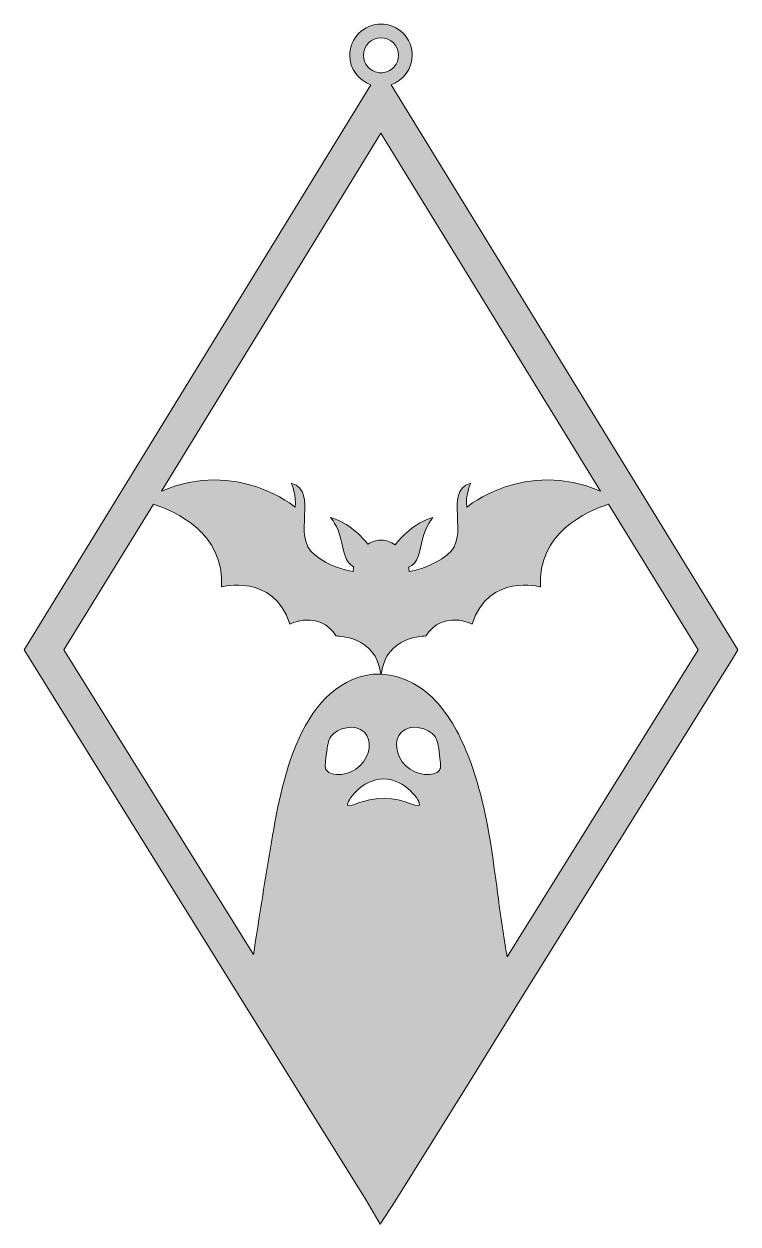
# Model space of a CAD drawing. Extents: x 689 to 2312, y -2864 to -135.
import ezdxf

# ---------------------------------------------------------------- set-up
doc = ezdxf.new("R2010")
doc.units = 0
doc.header["$MEASUREMENT"] = 0
doc.layers.add('Layer 1', color=7, linetype='Continuous')

msp = doc.modelspace()

# ---------------------------------------------------------------- hatches: boundary and pattern name
at = {"layer": 'Layer 1', "true_color": 0x6870b5}
h = msp.add_hatch(color=173, dxfattribs=at)
h.dxf.hatch_style = 2
edge = h.paths.add_edge_path()
edge.add_spline(control_points=[(1523.5, -273.4), (1551.4, -263.9), (1571.4, -237.5), (1571.4, -206.3), (1571.4, -167.1), (1539.6, -135.3), (1500.4, -135.3), (1461.2, -135.3), (1429.4, -167.1), (1429.4, -206.3), (1429.4, -237.5), (1449.4, -263.9), (1477.4, -273.4), (1477.4, -273.4), (688.9, -1558.7), (688.9, -1558.7), (688.9, -1558.7), (1191.4, -2367), (1191.4, -2367), (1191.4, -2367), (1361.7, -2641), (1361.7, -2641), (1361.7, -2641), (1466.8, -2810.1), (1466.8, -2810.1), (1466.8, -2810.1), (1498.2, -2864.2), (1498.2, -2864.2), (1498.2, -2864.2), (1532.6, -2812.5), (1532.6, -2812.5), (1532.6, -2812.5), (1700.6, -2542.3), (1700.6, -2542.3), (1700.6, -2542.3), (1811.1, -2364.6), (1811.1, -2364.6), (1811.1, -2364.6), (2299.4, -1579), (2299.4, -1579), (2299.4, -1579), (2312, -1558.7), (2312, -1558.7), (2312, -1558.7), (1523.5, -273.4), (1523.5, -273.4)], knot_values=[0, 0, 0, 0, 1, 1, 1, 2, 2, 2, 3, 3, 3, 4, 4, 4, 5, 5, 5, 6, 6, 6, 7, 7, 7, 8, 8, 8, 9, 9, 9, 10, 10, 10, 11, 11, 11, 12, 12, 12, 13, 13, 13, 14, 14, 14, 15, 15, 15, 15], degree=3, periodic=1)
edge = h.paths.add_edge_path()
edge.add_spline(control_points=[(1460.6, -206.3), (1460.6, -184.2), (1478.4, -166.4), (1500.4, -166.4), (1522.5, -166.4), (1540.3, -184.2), (1540.3, -206.3), (1540.3, -226.2), (1525.6, -242.9), (1506.4, -245.6), (1504.4, -246), (1502.4, -246.2), (1500.4, -246.2), (1498.4, -246.2), (1496.4, -246), (1494.4, -245.6), (1475.3, -242.9), (1460.6, -226.2), (1460.6, -206.3)], knot_values=[0, 0, 0, 0, 1, 1, 1, 2, 2, 2, 3, 3, 3, 4, 4, 4, 5, 5, 5, 6, 6, 6, 6], degree=3, periodic=1)
edge = h.paths.add_edge_path()
edge.add_spline(control_points=[(1500.4, -383.7), (1500.4, -383.7), (1999.6, -1197.3), (1999.6, -1197.3), (1827.4, -1123.2), (1695.5, -1234.2), (1695.5, -1234.2), (1691.5, -1209.1), (1704.3, -1179.3), (1704.3, -1179.3), (1639.4, -1199.2), (1706.3, -1300), (1650.9, -1342.6), (1618.3, -1367.7), (1585.7, -1377), (1564.3, -1380.5), (1564.1, -1377), (1563.8, -1373.6), (1563.2, -1370.2), (1585, -1364.5), (1589, -1332.7), (1594.9, -1306.6), (1601.5, -1277.6), (1618.5, -1257.6), (1618.5, -1257.6), (1575.8, -1269.2), (1545.1, -1303.6), (1532.8, -1319.4), (1523.3, -1312.9), (1512.4, -1309.2), (1500.7, -1309.2), (1489.8, -1309.2), (1479.5, -1312.4), (1470.5, -1318.2), (1457.6, -1301.9), (1427.3, -1268.9), (1385.7, -1257.6), (1385.7, -1257.6), (1402.7, -1277.6), (1409.3, -1306.6), (1415, -1331.6), (1418.9, -1361.8), (1438.3, -1369.4), (1437.7, -1373), (1437.3, -1376.8), (1437.2, -1380.6), (1415.8, -1377.2), (1382.8, -1367.9), (1350, -1342.6), (1294.6, -1300), (1361.5, -1199.2), (1296.6, -1179.3), (1296.6, -1179.3), (1309.3, -1209.1), (1305.4, -1234.2), (1305.4, -1234.2), (1173.5, -1123.2), (1001.3, -1197.3), (1001.3, -1197.3), (1500.4, -383.7), (1500.4, -383.7)], knot_values=[0, 0, 0, 0, 1, 1, 1, 2, 2, 2, 3, 3, 3, 4, 4, 4, 5, 5, 5, 6, 6, 6, 7, 7, 7, 8, 8, 8, 9, 9, 9, 10, 10, 10, 11, 11, 11, 12, 12, 12, 13, 13, 13, 14, 14, 14, 15, 15, 15, 16, 16, 16, 17, 17, 17, 18, 18, 18, 19, 19, 19, 20, 20, 20, 20], degree=3, periodic=1)
edge = h.paths.add_edge_path()
edge.add_spline(control_points=[(1244.7, -2036.4), (1232.7, -2108.2), (1221.7, -2179.8), (1210.4, -2251.1), (1210.4, -2251.1), (779.8, -1558.4), (779.8, -1558.4), (779.8, -1558.4), (982.9, -1227.3), (982.9, -1227.3), (1034.7, -1243.7), (1144.2, -1292.9), (1138.1, -1415.5), (1138.1, -1415.5), (1255.2, -1382.8), (1293.4, -1499.9), (1293.4, -1499.9), (1358.7, -1466.4), (1398.6, -1527), (1398.6, -1527), (1489.9, -1525.5), (1500, -1613.8), (1488.3, -1613.3), (1476.6, -1614.2), (1465.1, -1616.9), (1300.1, -1654.2), (1267.3, -1900.8), (1244.7, -2036.4)], knot_values=[0, 0, 0, 0, 1, 1, 1, 2, 2, 2, 3, 3, 3, 4, 4, 4, 5, 5, 5, 6, 6, 6, 7, 7, 7, 8, 8, 8, 9, 9, 9, 9], degree=3, periodic=1)
edge = h.paths.add_edge_path()
edge.add_spline(control_points=[(1376.3, -1832.2), (1372.3, -1826.7), (1373.5, -1817.1), (1376, -1797.8), (1378.9, -1775.2), (1380.4, -1763.8), (1386.3, -1755.8), (1401.3, -1735.6), (1442.3, -1725.4), (1462.7, -1745.8), (1481, -1764.1), (1476.5, -1798.4), (1452.7, -1822.3), (1429.4, -1845.5), (1387.4, -1847.3), (1376.3, -1832.2)], knot_values=[0, 0, 0, 0, 1, 1, 1, 2, 2, 2, 3, 3, 3, 4, 4, 4, 5, 5, 5, 5], degree=3, periodic=1)
edge = h.paths.add_edge_path()
edge.add_spline(control_points=[(1587.4, -1912.3), (1583.3, -1918.9), (1556, -1896.7), (1507.4, -1896.4), (1457.5, -1896.1), (1429.3, -1919), (1425.1, -1912.3), (1419.7, -1903.8), (1457.1, -1851.9), (1506.2, -1852), (1555.3, -1852), (1592.7, -1903.9), (1587.4, -1912.3)], knot_values=[0, 0, 0, 0, 1, 1, 1, 2, 2, 2, 3, 3, 3, 4, 4, 4, 4], degree=3, periodic=1)
edge = h.paths.add_edge_path()
edge.add_spline(control_points=[(1633.3, -1832.2), (1622.1, -1847.3), (1580.2, -1845.5), (1556.9, -1822.3), (1533, -1798.4), (1528.6, -1764.1), (1546.9, -1745.8), (1567.2, -1725.4), (1608.3, -1735.6), (1623.3, -1755.8), (1629.2, -1763.8), (1630.6, -1775.2), (1633.6, -1797.8), (1636.1, -1817.1), (1637.3, -1826.7), (1633.3, -1832.2)], knot_values=[0, 0, 0, 0, 1, 1, 1, 2, 2, 2, 3, 3, 3, 4, 4, 4, 5, 5, 5, 5], degree=3, periodic=1)
edge = h.paths.add_edge_path()
edge.add_spline(control_points=[(1787.3, -2256.3), (1786.6, -2252.6), (1785.9, -2248.9), (1785.2, -2245.1), (1757.1, -2087.1), (1753.5, -1921.8), (1688.4, -1775.1), (1668.3, -1729.8), (1641.8, -1686.2), (1603.4, -1654.9), (1574.5, -1631.3), (1537.9, -1615.5), (1500.9, -1613.8), (1510.9, -1525.5), (1602.3, -1527), (1602.3, -1527), (1642.1, -1466.4), (1707.5, -1499.9), (1707.5, -1499.9), (1745.7, -1382.8), (1862.8, -1415.5), (1862.8, -1415.5), (1856.7, -1292.9), (1966.2, -1243.7), (2018, -1227.3), (2018, -1227.3), (2221.1, -1558.4), (2221.1, -1558.4), (2221.1, -1558.4), (1787.3, -2256.3), (1787.3, -2256.3)], knot_values=[0, 0, 0, 0, 1, 1, 1, 2, 2, 2, 3, 3, 3, 4, 4, 4, 5, 5, 5, 6, 6, 6, 7, 7, 7, 8, 8, 8, 9, 9, 9, 10, 10, 10, 10], degree=3, periodic=1)

# ---------------------------------------------------------------- linework, layer by layer
at = {"layer": 'Layer 1', "lineweight": 0}
for points, knots in [([(1523.5, -273.4), (1551.4, -263.9), (1571.4, -237.5), (1571.4, -206.3), (1571.4, -167.1), (1539.6, -135.3), (1500.4, -135.3), (1461.2, -135.3), (1429.4, -167.1), (1429.4, -206.3), (1429.4, -237.5), (1449.4, -263.9), (1477.4, -273.4), (1477.4, -273.4), (688.9, -1558.7), (688.9, -1558.7), (688.9, -1558.7), (1191.4, -2367), (1191.4, -2367), (1191.4, -2367), (1361.7, -2641), (1361.7, -2641), (1361.7, -2641), (1466.8, -2810.1), (1466.8, -2810.1), (1466.8, -2810.1), (1498.2, -2864.2), (1498.2, -2864.2), (1498.2, -2864.2), (1532.6, -2812.5), (1532.6, -2812.5), (1532.6, -2812.5), (1700.6, -2542.3), (1700.6, -2542.3), (1700.6, -2542.3), (1811.1, -2364.6), (1811.1, -2364.6), (1811.1, -2364.6), (2299.4, -1579), (2299.4, -1579), (2299.4, -1579), (2312, -1558.7), (2312, -1558.7), (2312, -1558.7), (1523.5, -273.4), (1523.5, -273.4)], [0, 0, 0, 0, 1, 1, 1, 2, 2, 2, 3, 3, 3, 4, 4, 4, 5, 5, 5, 6, 6, 6, 7, 7, 7, 8, 8, 8, 9, 9, 9, 10, 10, 10, 11, 11, 11, 12, 12, 12, 13, 13, 13, 14, 14, 14, 15, 15, 15, 15]), ([(1460.6, -206.3), (1460.6, -184.2), (1478.4, -166.4), (1500.4, -166.4), (1522.5, -166.4), (1540.3, -184.2), (1540.3, -206.3), (1540.3, -226.2), (1525.6, -242.9), (1506.4, -245.6), (1504.4, -246), (1502.4, -246.2), (1500.4, -246.2), (1498.4, -246.2), (1496.4, -246), (1494.4, -245.6), (1475.3, -242.9), (1460.6, -226.2), (1460.6, -206.3)], [0, 0, 0, 0, 1, 1, 1, 2, 2, 2, 3, 3, 3, 4, 4, 4, 5, 5, 5, 6, 6, 6, 6]), ([(1500.4, -383.7), (1500.4, -383.7), (1999.6, -1197.3), (1999.6, -1197.3), (1827.4, -1123.2), (1695.5, -1234.2), (1695.5, -1234.2), (1691.5, -1209.1), (1704.3, -1179.3), (1704.3, -1179.3), (1639.4, -1199.2), (1706.3, -1300), (1650.9, -1342.6), (1618.3, -1367.7), (1585.7, -1377), (1564.3, -1380.5), (1564.1, -1377), (1563.8, -1373.6), (1563.2, -1370.2), (1585, -1364.5), (1589, -1332.7), (1594.9, -1306.6), (1601.5, -1277.6), (1618.5, -1257.6), (1618.5, -1257.6), (1575.8, -1269.2), (1545.1, -1303.6), (1532.8, -1319.4), (1523.3, -1312.9), (1512.4, -1309.2), (1500.7, -1309.2), (1489.8, -1309.2), (1479.5, -1312.4), (1470.5, -1318.2), (1457.6, -1301.9), (1427.3, -1268.9), (1385.7, -1257.6), (1385.7, -1257.6), (1402.7, -1277.6), (1409.3, -1306.6), (1415, -1331.6), (1418.9, -1361.8), (1438.3, -1369.4), (1437.7, -1373), (1437.3, -1376.8), (1437.2, -1380.6), (1415.8, -1377.2), (1382.8, -1367.9), (1350, -1342.6), (1294.6, -1300), (1361.5, -1199.2), (1296.6, -1179.3), (1296.6, -1179.3), (1309.3, -1209.1), (1305.4, -1234.2), (1305.4, -1234.2), (1173.5, -1123.2), (1001.3, -1197.3), (1001.3, -1197.3), (1500.4, -383.7), (1500.4, -383.7)], [0, 0, 0, 0, 1, 1, 1, 2, 2, 2, 3, 3, 3, 4, 4, 4, 5, 5, 5, 6, 6, 6, 7, 7, 7, 8, 8, 8, 9, 9, 9, 10, 10, 10, 11, 11, 11, 12, 12, 12, 13, 13, 13, 14, 14, 14, 15, 15, 15, 16, 16, 16, 17, 17, 17, 18, 18, 18, 19, 19, 19, 20, 20, 20, 20]), ([(1244.7, -2036.4), (1232.7, -2108.2), (1221.7, -2179.8), (1210.4, -2251.1), (1210.4, -2251.1), (779.8, -1558.4), (779.8, -1558.4), (779.8, -1558.4), (982.9, -1227.3), (982.9, -1227.3), (1034.7, -1243.7), (1144.2, -1292.9), (1138.1, -1415.5), (1138.1, -1415.5), (1255.2, -1382.8), (1293.4, -1499.9), (1293.4, -1499.9), (1358.7, -1466.4), (1398.6, -1527), (1398.6, -1527), (1489.9, -1525.5), (1500, -1613.8), (1488.3, -1613.3), (1476.6, -1614.2), (1465.1, -1616.9), (1300.1, -1654.2), (1267.3, -1900.8), (1244.7, -2036.4)], [0, 0, 0, 0, 1, 1, 1, 2, 2, 2, 3, 3, 3, 4, 4, 4, 5, 5, 5, 6, 6, 6, 7, 7, 7, 8, 8, 8, 9, 9, 9, 9]), ([(1787.3, -2256.3), (1786.6, -2252.6), (1785.9, -2248.9), (1785.2, -2245.1), (1757.1, -2087.1), (1753.5, -1921.8), (1688.4, -1775.1), (1668.3, -1729.8), (1641.8, -1686.2), (1603.4, -1654.9), (1574.5, -1631.3), (1537.9, -1615.5), (1500.9, -1613.8), (1510.9, -1525.5), (1602.3, -1527), (1602.3, -1527), (1642.1, -1466.4), (1707.5, -1499.9), (1707.5, -1499.9), (1745.7, -1382.8), (1862.8, -1415.5), (1862.8, -1415.5), (1856.7, -1292.9), (1966.2, -1243.7), (2018, -1227.3), (2018, -1227.3), (2221.1, -1558.4), (2221.1, -1558.4), (2221.1, -1558.4), (1787.3, -2256.3), (1787.3, -2256.3)], [0, 0, 0, 0, 1, 1, 1, 2, 2, 2, 3, 3, 3, 4, 4, 4, 5, 5, 5, 6, 6, 6, 7, 7, 7, 8, 8, 8, 9, 9, 9, 10, 10, 10, 10]), ([(1376.3, -1832.2), (1372.3, -1826.7), (1373.5, -1817.1), (1376, -1797.8), (1378.9, -1775.2), (1380.4, -1763.8), (1386.3, -1755.8), (1401.3, -1735.6), (1442.3, -1725.4), (1462.7, -1745.8), (1481, -1764.1), (1476.5, -1798.4), (1452.7, -1822.3), (1429.4, -1845.5), (1387.4, -1847.3), (1376.3, -1832.2)], [0, 0, 0, 0, 1, 1, 1, 2, 2, 2, 3, 3, 3, 4, 4, 4, 5, 5, 5, 5]), ([(1633.3, -1832.2), (1622.1, -1847.3), (1580.2, -1845.5), (1556.9, -1822.3), (1533, -1798.4), (1528.6, -1764.1), (1546.9, -1745.8), (1567.2, -1725.4), (1608.3, -1735.6), (1623.3, -1755.8), (1629.2, -1763.8), (1630.6, -1775.2), (1633.6, -1797.8), (1636.1, -1817.1), (1637.3, -1826.7), (1633.3, -1832.2)], [0, 0, 0, 0, 1, 1, 1, 2, 2, 2, 3, 3, 3, 4, 4, 4, 5, 5, 5, 5]), ([(1587.4, -1912.3), (1583.3, -1918.9), (1556, -1896.7), (1507.4, -1896.4), (1457.5, -1896.1), (1429.3, -1919), (1425.1, -1912.3), (1419.7, -1903.8), (1457.1, -1851.9), (1506.2, -1852), (1555.3, -1852), (1592.7, -1903.9), (1587.4, -1912.3)], [0, 0, 0, 0, 1, 1, 1, 2, 2, 2, 3, 3, 3, 4, 4, 4, 4])]:
    msp.add_open_spline(points, degree=3, knots=knots, dxfattribs=at)

doc.saveas('drawing.dxf')
